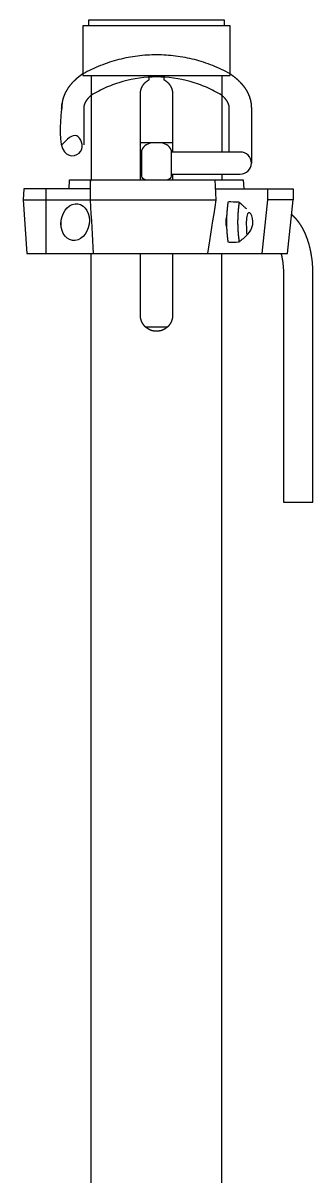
# Model space of a CAD drawing. Header units: millimetres. Extents: x 1924 to 471109, y -30014 to 109986.
# Drawn here: x 442972 to 443130, y 29966 to 30592 of the extents above; entities that cross this region are included whole.
import ezdxf

# ---------------------------------------------------------------- set-up
doc = ezdxf.new("R2010")
doc.units = ezdxf.units.MM
doc.header["$LTSCALE"] = 100
doc.linetypes.add('104', pattern=[4, 2, -2])
doc.layers.add('PERI_HIDDEN', color=30, linetype='104', plot=False)

msp = doc.modelspace()

# ---------------------------------------------------------------- linework, layer by layer
at = {"color": 0, "linetype": 'ByBlock'}
for p, q in [((443009.37, 30563.612), (443009.37, 30507.112)), ((443080.46, 30563.612), (443080.46, 30522.112)), ((443053.665, 30527.112), (443036.165, 30527.112)), ((443053.665, 30510.112), (443053.665, 30507.112)), ((443080.46, 30510.112), (443080.46, 30507.112)), ((443105.185, 30502.112), (443105.185, 30496.112)), ((443050.772, 30427.112), (443039.057, 30427.112))]:
    msp.add_line(p, q, dxfattribs=at)
for points in [[(443081.915, 30590.612), (443081.915, 30593.612), (443007.915, 30593.612), (443007.915, 30590.612)], [(443036.165, 30507.112), (443036.165, 30553.612), (443036.166, 30553.757), (443036.17, 30553.902), (443036.176, 30554.049), (443036.185, 30554.196), (443036.197, 30554.343), (443036.21, 30554.491), (443036.227, 30554.639), (443036.246, 30554.788), (443036.268, 30554.936), (443036.292, 30555.085), (443036.319, 30555.233), (443036.348, 30555.382), (443036.38, 30555.53), (443036.414, 30555.678), (443036.451, 30555.825), (443036.491, 30555.972), (443036.533, 30556.119), (443036.578, 30556.265), (443036.625, 30556.41), (443036.675, 30556.555), (443036.727, 30556.698), (443036.782, 30556.841), (443036.84, 30556.982), (443036.9, 30557.123), (443036.963, 30557.262), (443037.028, 30557.4), (443037.096, 30557.537), (443037.166, 30557.673), (443037.238, 30557.807), (443037.312, 30557.94), (443037.388, 30558.071), (443037.467, 30558.2), (443037.548, 30558.328), (443037.63, 30558.455), (443037.715, 30558.579), (443037.801, 30558.702), (443037.889, 30558.823), (443037.979, 30558.943), (443038.07, 30559.06), (443038.163, 30559.175), (443038.257, 30559.288), (443038.353, 30559.399), (443038.451, 30559.508), (443038.549, 30559.615), (443038.649, 30559.72), (443038.751, 30559.822), (443038.854, 30559.922), (443038.959, 30560.022), (443039.067, 30560.12), (443039.177, 30560.217), (443039.289, 30560.312), (443039.403, 30560.406), (443039.519, 30560.499), (443039.637, 30560.59), (443039.757, 30560.679), (443039.879, 30560.766), (443040.003, 30560.852), (443040.128, 30560.935), (443040.255, 30561.017), (443040.384, 30561.097), (443040.514, 30561.174), (443040.646, 30561.25), (443040.78, 30561.323), (443040.915, 30561.394), (443040.915, 30563.612)], [(443048.915, 30563.612), (443048.915, 30561.394), (443049.05, 30561.323), (443049.183, 30561.25), (443049.315, 30561.174), (443049.446, 30561.097), (443049.574, 30561.017), (443049.701, 30560.935), (443049.827, 30560.852), (443049.951, 30560.766), (443050.072, 30560.679), (443050.192, 30560.59), (443050.31, 30560.499), (443050.427, 30560.406), (443050.541, 30560.312), (443050.653, 30560.217), (443050.762, 30560.12), (443050.87, 30560.022), (443050.976, 30559.922), (443051.079, 30559.822), (443051.18, 30559.72), (443051.28, 30559.615), (443051.379, 30559.508), (443051.476, 30559.399), (443051.572, 30559.288), (443051.667, 30559.175), (443051.76, 30559.06), (443051.851, 30558.943), (443051.941, 30558.823), (443052.029, 30558.702), (443052.115, 30558.579), (443052.199, 30558.455), (443052.282, 30558.328), (443052.362, 30558.2), (443052.441, 30558.071), (443052.518, 30557.94), (443052.592, 30557.807), (443052.664, 30557.673), (443052.734, 30557.537), (443052.801, 30557.4), (443052.867, 30557.262), (443052.929, 30557.123), (443052.989, 30556.982), (443053.047, 30556.841), (443053.102, 30556.698), (443053.155, 30556.555), (443053.204, 30556.41), (443053.252, 30556.265), (443053.296, 30556.119), (443053.339, 30555.972), (443053.378, 30555.825), (443053.415, 30555.678), (443053.45, 30555.53), (443053.481, 30555.382), (443053.511, 30555.233), (443053.538, 30555.085), (443053.562, 30554.936), (443053.583, 30554.788), (443053.602, 30554.639), (443053.619, 30554.491), (443053.633, 30554.343), (443053.644, 30554.196), (443053.653, 30554.049), (443053.66, 30553.902), (443053.663, 30553.757), (443053.665, 30553.612), (443053.665, 30522.112)], [(443084.994, 30564.517), (443084.994, 30564.517), (443085.072, 30564.464), (443085.151, 30564.41), (443085.229, 30564.356), (443085.307, 30564.302), (443085.385, 30564.247), (443085.462, 30564.193), (443085.54, 30564.138), (443085.617, 30564.083), (443085.694, 30564.028), (443085.771, 30563.973), (443085.847, 30563.918), (443085.923, 30563.863), (443086, 30563.807), (443086.076, 30563.752), (443086.151, 30563.696), (443086.227, 30563.64), (443086.302, 30563.584), (443086.377, 30563.528), (443086.452, 30563.472), (443086.527, 30563.415), (443086.601, 30563.359), (443086.675, 30563.302), (443086.749, 30563.245), (443086.823, 30563.188), (443086.897, 30563.131), (443086.97, 30563.073), (443087.043, 30563.016), (443087.116, 30562.958), (443087.189, 30562.901), (443087.261, 30562.843), (443087.334, 30562.785), (443087.406, 30562.726), (443087.478, 30562.668), (443087.549, 30562.61), (443087.621, 30562.551), (443087.692, 30562.492), (443087.763, 30562.433), (443087.833, 30562.374), (443087.904, 30562.315), (443087.974, 30562.256), (443088.044, 30562.196), (443088.114, 30562.137), (443088.184, 30562.077), (443088.253, 30562.017), (443088.322, 30561.957), (443088.391, 30561.896), (443088.46, 30561.836), (443088.528, 30561.776), (443088.597, 30561.715), (443088.665, 30561.654), (443088.732, 30561.593), (443088.8, 30561.532), (443088.867, 30561.471), (443088.934, 30561.409), (443089.001, 30561.347), (443089.068, 30561.286), (443089.134, 30561.224), (443089.201, 30561.162), (443089.267, 30561.1), (443089.332, 30561.037), (443089.398, 30560.975), (443089.463, 30560.912), (443089.528, 30560.849), (443089.593, 30560.786), (443089.658, 30560.723), (443089.722, 30560.66), (443089.786, 30560.596), (443089.85, 30560.533), (443089.914, 30560.469), (443089.977, 30560.405), (443090.04, 30560.341), (443090.103, 30560.277), (443090.166, 30560.212), (443090.228, 30560.148), (443090.29, 30560.083), (443090.352, 30560.018), (443090.414, 30559.953), (443090.475, 30559.888), (443090.536, 30559.823), (443090.597, 30559.757), (443090.658, 30559.692), (443090.718, 30559.626), (443090.778, 30559.56), (443090.838, 30559.494), (443090.898, 30559.428), (443090.957, 30559.362), (443091.016, 30559.295), (443091.075, 30559.228), (443091.133, 30559.162), (443091.192, 30559.095), (443091.25, 30559.027), (443091.308, 30558.96), (443091.365, 30558.893), (443091.422, 30558.825), (443091.479, 30558.757), (443091.536, 30558.689), (443091.593, 30558.621), (443091.649, 30558.553), (443091.705, 30558.485), (443091.76, 30558.416), (443091.816, 30558.348), (443091.871, 30558.279), (443091.926, 30558.21), (443091.98, 30558.141), (443092.034, 30558.071), (443092.088, 30558.002), (443092.142, 30557.932), (443092.196, 30557.863), (443092.249, 30557.793), (443092.302, 30557.723), (443092.354, 30557.652), (443092.406, 30557.582), (443092.459, 30557.511), (443092.51, 30557.441), (443092.562, 30557.37), (443092.613, 30557.299), (443092.664, 30557.228), (443092.714, 30557.156), (443092.765, 30557.085), (443092.815, 30557.013), (443092.864, 30556.941), (443092.914, 30556.87), (443092.963, 30556.797), (443093.012, 30556.725), (443093.06, 30556.653), (443093.109, 30556.58), (443093.157, 30556.508), (443093.204, 30556.435), (443093.252, 30556.362), (443093.299, 30556.288), (443093.345, 30556.215), (443093.392, 30556.142), (443093.438, 30556.068), (443093.484, 30555.994), (443093.529, 30555.92), (443093.575, 30555.846), (443093.62, 30555.772), (443093.664, 30555.697), (443093.708, 30555.623), (443093.752, 30555.548), (443093.796, 30555.473), (443093.84, 30555.398), (443093.883, 30555.323), (443093.925, 30555.248), (443093.968, 30555.172), (443094.01, 30555.096), (443094.052, 30555.02), (443094.093, 30554.944), (443094.134, 30554.868), (443094.175, 30554.792), (443094.216, 30554.716), (443094.256, 30554.639), (443094.296, 30554.562), (443094.335, 30554.485), (443094.375, 30554.408), (443094.414, 30554.331), (443094.452, 30554.253), (443094.491, 30554.176), (443094.528, 30554.098), (443094.566, 30554.02), (443094.603, 30553.942), (443094.64, 30553.864), (443094.677, 30553.786), (443094.713, 30553.707), (443094.749, 30553.628), (443094.784, 30553.55), (443094.819, 30553.471), (443094.854, 30553.392), (443094.889, 30553.312), (443094.923, 30553.233), (443094.956, 30553.153), (443094.99, 30553.074), (443095.023, 30552.994), (443095.055, 30552.914), (443095.088, 30552.834), (443095.12, 30552.753), (443095.151, 30552.673), (443095.182, 30552.592), (443095.213, 30552.512), (443095.244, 30552.431), (443095.274, 30552.35), (443095.303, 30552.269), (443095.333, 30552.188), (443095.362, 30552.106), (443095.39, 30552.025), (443095.419, 30551.943), (443095.447, 30551.862), (443095.474, 30551.78), (443095.501, 30551.698), (443095.528, 30551.616), (443095.554, 30551.534), (443095.58, 30551.452), (443095.606, 30551.369), (443095.631, 30551.287), (443095.656, 30551.204), (443095.681, 30551.122), (443095.705, 30551.039), (443095.728, 30550.956), (443095.752, 30550.873), (443095.775, 30550.79), (443095.797, 30550.707), (443095.819, 30550.623), (443095.841, 30550.54), (443095.863, 30550.457), (443095.884, 30550.373), (443095.904, 30550.289), (443095.925, 30550.206), (443095.944, 30550.122), (443095.964, 30550.038), (443095.983, 30549.954), (443096.002, 30549.87), (443096.02, 30549.786), (443096.038, 30549.701), (443096.055, 30549.617), (443096.072, 30549.533), (443096.089, 30549.448), (443096.105, 30549.364), (443096.121, 30549.279), (443096.136, 30549.194), (443096.151, 30549.109), (443096.166, 30549.025), (443096.18, 30548.94), (443096.194, 30548.855), (443096.208, 30548.77), (443096.221, 30548.685), (443096.233, 30548.6), (443096.245, 30548.514), (443096.257, 30548.429), (443096.268, 30548.344), (443096.279, 30548.258), (443096.29, 30548.173), (443096.3, 30548.088), (443096.31, 30548.002), (443096.319, 30547.916), (443096.328, 30547.831), (443096.336, 30547.745), (443096.344, 30547.66), (443096.352, 30547.574), (443096.359, 30547.488), (443096.366, 30547.402), (443096.372, 30547.316), (443096.378, 30547.231), (443096.383, 30547.145), (443096.388, 30547.059), (443096.393, 30546.973), (443096.397, 30546.887), (443096.401, 30546.801), (443096.404, 30546.715), (443096.407, 30546.629), (443096.409, 30546.542), (443096.411, 30546.456), (443096.413, 30546.37), (443096.414, 30546.284), (443096.415, 30546.198), (443096.415, 30546.112), (443096.415, 30516.112)], [(443009.37, 30552.891), (443009.299, 30552.829), (443009.23, 30552.768), (443009.161, 30552.706), (443009.093, 30552.644), (443009.025, 30552.583), (443008.958, 30552.521), (443008.892, 30552.46), (443008.827, 30552.398), (443008.762, 30552.337), (443008.698, 30552.276), (443008.635, 30552.214), (443008.572, 30552.153), (443008.51, 30552.092), (443008.449, 30552.031), (443008.388, 30551.97), (443008.328, 30551.909), (443008.269, 30551.848), (443008.21, 30551.787), (443008.153, 30551.726), (443008.096, 30551.666), (443008.039, 30551.605), (443007.984, 30551.545), (443007.929, 30551.485), (443007.874, 30551.425), (443007.821, 30551.365), (443007.768, 30551.305), (443007.716, 30551.246), (443007.664, 30551.186), (443007.614, 30551.127), (443007.563, 30551.067), (443007.514, 30551.008), (443007.465, 30550.949), (443007.417, 30550.89), (443007.37, 30550.832), (443007.323, 30550.773), (443007.277, 30550.714), (443007.232, 30550.656), (443007.187, 30550.598), (443007.143, 30550.54), (443007.099, 30550.482), (443007.057, 30550.425), (443007.014, 30550.367), (443006.973, 30550.31), (443006.932, 30550.252), (443006.892, 30550.195), (443006.852, 30550.139), (443006.813, 30550.082), (443006.775, 30550.025), (443006.737, 30549.969), (443006.7, 30549.913), (443006.663, 30549.857), (443006.628, 30549.801), (443006.592, 30549.745), (443006.558, 30549.69), (443006.524, 30549.634), (443006.49, 30549.579), (443006.457, 30549.524), (443006.425, 30549.469), (443006.393, 30549.415), (443006.362, 30549.36), (443006.331, 30549.306), (443006.302, 30549.252), (443006.272, 30549.198), (443006.243, 30549.145), (443006.215, 30549.091), (443006.187, 30549.038), (443006.16, 30548.985), (443006.134, 30548.932), (443006.108, 30548.88), (443006.082, 30548.827), (443006.057, 30548.775), (443006.033, 30548.723), (443006.009, 30548.671), (443005.986, 30548.62), (443005.963, 30548.568), (443005.941, 30548.517), (443005.919, 30548.466), (443005.898, 30548.416), (443005.878, 30548.365), (443005.858, 30548.315), (443005.838, 30548.265), (443005.819, 30548.215), (443005.8, 30548.166), (443005.782, 30548.116), (443005.765, 30548.067), (443005.748, 30548.019), (443005.731, 30547.97), (443005.715, 30547.922), (443005.7, 30547.873), (443005.684, 30547.826), (443005.67, 30547.778), (443005.656, 30547.73), (443005.642, 30547.683), (443005.628, 30547.636), (443005.615, 30547.589), (443005.603, 30547.542), (443005.591, 30547.496), (443005.579, 30547.449), (443005.568, 30547.403), (443005.557, 30547.357), (443005.547, 30547.311), (443005.537, 30547.265), (443005.528, 30547.22), (443005.518, 30547.174), (443005.51, 30547.129), (443005.501, 30547.084), (443005.493, 30547.039), (443005.486, 30546.994), (443005.479, 30546.949), (443005.472, 30546.904), (443005.466, 30546.859), (443005.46, 30546.815), (443005.454, 30546.77), (443005.449, 30546.726), (443005.444, 30546.682), (443005.44, 30546.638), (443005.436, 30546.594), (443005.432, 30546.55), (443005.426, 30546.462), (443005.421, 30546.374), (443005.417, 30546.286), (443005.415, 30546.199), (443005.415, 30546.112), (443005.415, 30526.112)], [(443084.415, 30522.112), (443084.415, 30546.112), (443084.414, 30546.199), (443084.412, 30546.287), (443084.409, 30546.375), (443084.404, 30546.463), (443084.398, 30546.551), (443084.391, 30546.64), (443084.382, 30546.73), (443084.377, 30546.774), (443084.371, 30546.819), (443084.365, 30546.864), (443084.359, 30546.909), (443084.353, 30546.954), (443084.346, 30547), (443084.338, 30547.045), (443084.331, 30547.091), (443084.322, 30547.136), (443084.314, 30547.182), (443084.305, 30547.228), (443084.295, 30547.274), (443084.286, 30547.32), (443084.275, 30547.366), (443084.265, 30547.413), (443084.254, 30547.459), (443084.242, 30547.506), (443084.23, 30547.553), (443084.218, 30547.6), (443084.205, 30547.647), (443084.191, 30547.694), (443084.178, 30547.742), (443084.163, 30547.789), (443084.149, 30547.837), (443084.133, 30547.885), (443084.118, 30547.933), (443084.102, 30547.981), (443084.085, 30548.03), (443084.068, 30548.078), (443084.05, 30548.127), (443084.032, 30548.176), (443084.014, 30548.225), (443083.995, 30548.274), (443083.975, 30548.324), (443083.955, 30548.373), (443083.934, 30548.423), (443083.913, 30548.473), (443083.892, 30548.523), (443083.869, 30548.574), (443083.847, 30548.625), (443083.824, 30548.675), (443083.8, 30548.726), (443083.776, 30548.778), (443083.751, 30548.829), (443083.725, 30548.881), (443083.699, 30548.933), (443083.673, 30548.985), (443083.646, 30549.037), (443083.618, 30549.09), (443083.59, 30549.143), (443083.561, 30549.196), (443083.532, 30549.249), (443083.502, 30549.302), (443083.472, 30549.356), (443083.441, 30549.41), (443083.409, 30549.464), (443083.377, 30549.519), (443083.344, 30549.574), (443083.311, 30549.629), (443083.276, 30549.684), (443083.242, 30549.739), (443083.207, 30549.795), (443083.171, 30549.851), (443083.134, 30549.907), (443083.097, 30549.963), (443083.059, 30550.02), (443083.02, 30550.077), (443082.981, 30550.134), (443082.942, 30550.191), (443082.901, 30550.248), (443082.86, 30550.305), (443082.818, 30550.363), (443082.776, 30550.421), (443082.733, 30550.479), (443082.689, 30550.537), (443082.645, 30550.595), (443082.6, 30550.653), (443082.554, 30550.712), (443082.508, 30550.77), (443082.461, 30550.829), (443082.413, 30550.888), (443082.365, 30550.947), (443082.316, 30551.007), (443082.266, 30551.066), (443082.216, 30551.126), (443082.165, 30551.185), (443082.113, 30551.245), (443082.061, 30551.305), (443082.008, 30551.365), (443081.954, 30551.425), (443081.9, 30551.485), (443081.845, 30551.545), (443081.789, 30551.606), (443081.733, 30551.666), (443081.676, 30551.727), (443081.618, 30551.787), (443081.559, 30551.848), (443081.5, 30551.909), (443081.44, 30551.97), (443081.38, 30552.031), (443081.319, 30552.092), (443081.257, 30552.153), (443081.194, 30552.214), (443081.131, 30552.276), (443081.067, 30552.337), (443081.002, 30552.398), (443080.937, 30552.46), (443080.871, 30552.521), (443080.804, 30552.583), (443080.737, 30552.644), (443080.669, 30552.706), (443080.6, 30552.768), (443080.53, 30552.829), (443080.46, 30552.891)], [(443008.879, 30507.112), (443008.874, 30506.114), (443008.868, 30505.115), (443008.862, 30504.115), (443008.857, 30503.114), (443008.851, 30502.112), (442972.862, 30502.112), (442972.446, 30496.112), (443077.384, 30496.112)], [(442997.403, 30502.112), (442997.665, 30507.112), (443092.015, 30507.112), (443092.277, 30502.112)], [(443008.992, 30507.112), (443008.98, 30504.922), (443008.968, 30502.728), (443008.956, 30500.528), (443008.944, 30498.322), (443008.933, 30496.112), (443009.135, 30492.299), (443009.337, 30488.542), (443009.541, 30484.838), (443009.745, 30481.188), (443009.95, 30477.591), (443010.155, 30474.046), (443010.361, 30470.553), (443010.569, 30467.112)], [(443072.724, 30467.112), (443073.278, 30470.542), (443073.84, 30474.025), (443074.41, 30477.563), (443074.988, 30481.156), (443075.574, 30484.807), (443076.168, 30488.515), (443076.772, 30492.283), (443077.384, 30496.112), (443076.861, 30507.112)], [(442985.083, 30467.112), (442984.946, 30496.112), (442985.027, 30502.112)], [(443077.099, 30502.112), (443119.185, 30502.112), (443119.185, 30496.112)], [(442972.446, 30496.112), (442974.532, 30467.112), (443116.101, 30467.112), (443119.185, 30496.112), (443105.185, 30496.112), (443102.101, 30467.112)], [(443112.524, 30467.112), (443112.564, 30466.959), (443112.603, 30466.805), (443112.642, 30466.65), (443112.68, 30466.494), (443112.718, 30466.338), (443112.755, 30466.181), (443112.792, 30466.023), (443112.828, 30465.864), (443112.864, 30465.704), (443112.899, 30465.543), (443112.934, 30465.382), (443112.968, 30465.22), (443113.001, 30465.057), (443113.034, 30464.894), (443113.098, 30464.565), (443113.159, 30464.233), (443113.219, 30463.899), (443113.276, 30463.562), (443113.33, 30463.223), (443113.382, 30462.881), (443113.431, 30462.538), (443113.478, 30462.192), (443113.522, 30461.844), (443113.564, 30461.495), (443113.603, 30461.144), (443113.64, 30460.791), (443113.673, 30460.437), (443113.705, 30460.081), (443113.733, 30459.724), (443113.759, 30459.366), (443113.782, 30459.007), (443113.803, 30458.647), (443113.821, 30458.287), (443113.836, 30457.925), (443113.848, 30457.563), (443113.858, 30457.201), (443113.865, 30456.838), (443113.869, 30456.475), (443113.87, 30456.112), (443113.87, 30332.112), (443129.87, 30332.112), (443129.87, 30456.112), (443129.87, 30456.406), (443129.868, 30456.701), (443129.864, 30456.995), (443129.86, 30457.289), (443129.854, 30457.584), (443129.846, 30457.878), (443129.837, 30458.172), (443129.827, 30458.466), (443129.816, 30458.76), (443129.803, 30459.053), (443129.789, 30459.347), (443129.773, 30459.64), (443129.756, 30459.933), (443129.738, 30460.226), (443129.718, 30460.518), (443129.697, 30460.811), (443129.675, 30461.103), (443129.651, 30461.394), (443129.626, 30461.686), (443129.6, 30461.977), (443129.572, 30462.268), (443129.543, 30462.558), (443129.512, 30462.848), (443129.481, 30463.138), (443129.447, 30463.427), (443129.413, 30463.715), (443129.377, 30464.004), (443129.34, 30464.291), (443129.301, 30464.579), (443129.261, 30464.866), (443129.22, 30465.152), (443129.177, 30465.437), (443129.134, 30465.723), (443129.088, 30466.007), (443129.042, 30466.291), (443128.994, 30466.574), (443128.944, 30466.857), (443128.894, 30467.139), (443128.842, 30467.421), (443128.788, 30467.701), (443128.733, 30467.981), (443128.677, 30468.261), (443128.62, 30468.539), (443128.561, 30468.817), (443128.501, 30469.094), (443128.44, 30469.371), (443128.377, 30469.646), (443128.313, 30469.921), (443128.247, 30470.195), (443128.18, 30470.469), (443128.112, 30470.741), (443128.042, 30471.012), (443127.971, 30471.283), (443127.899, 30471.553), (443127.825, 30471.822), (443127.75, 30472.09), (443127.674, 30472.357), (443127.596, 30472.623), (443127.517, 30472.888), (443127.436, 30473.152), (443127.354, 30473.416), (443127.271, 30473.678), (443127.186, 30473.939), (443127.1, 30474.199), (443127.056, 30474.329), (443127.013, 30474.458), (443126.968, 30474.588), (443126.924, 30474.717), (443126.879, 30474.845), (443126.833, 30474.974), (443126.788, 30475.102), (443126.742, 30475.23), (443126.696, 30475.357), (443126.649, 30475.485), (443126.602, 30475.612), (443126.554, 30475.738), (443126.507, 30475.865), (443126.459, 30475.991), (443126.41, 30476.117), (443126.362, 30476.243), (443126.313, 30476.368), (443126.263, 30476.493), (443126.213, 30476.618), (443126.163, 30476.743), (443126.113, 30476.867), (443126.062, 30476.991), (443126.011, 30477.114), (443125.959, 30477.238), (443125.907, 30477.361), (443125.855, 30477.484), (443125.802, 30477.606), (443125.749, 30477.728), (443125.696, 30477.85), (443125.642, 30477.972), (443125.588, 30478.093), (443125.533, 30478.214), (443125.479, 30478.335), (443125.423, 30478.455), (443125.368, 30478.575), (443125.312, 30478.695), (443125.255, 30478.814), (443125.199, 30478.933), (443125.142, 30479.052), (443125.084, 30479.17), (443125.026, 30479.289), (443124.968, 30479.406), (443124.909, 30479.524), (443124.85, 30479.641), (443124.791, 30479.758), (443124.731, 30479.874), (443124.671, 30479.991), (443124.61, 30480.107), (443124.549, 30480.222), (443124.488, 30480.337), (443124.426, 30480.452), (443124.364, 30480.567), (443124.302, 30480.681), (443124.239, 30480.795), (443124.175, 30480.908), (443124.112, 30481.021), (443124.047, 30481.134), (443123.983, 30481.247), (443123.918, 30481.359), (443123.853, 30481.471), (443123.787, 30481.582), (443123.721, 30481.693), (443123.654, 30481.804), (443123.587, 30481.914), (443123.52, 30482.024), (443123.452, 30482.134), (443123.384, 30482.243), (443123.315, 30482.352), (443123.246, 30482.461), (443123.176, 30482.569), (443123.106, 30482.677), (443123.036, 30482.784), (443122.965, 30482.892), (443122.894, 30482.998), (443122.823, 30483.105), (443122.75, 30483.211), (443122.678, 30483.316), (443122.605, 30483.422), (443122.532, 30483.526), (443122.458, 30483.631), (443122.384, 30483.735), (443122.309, 30483.839), (443122.234, 30483.942), (443122.158, 30484.045), (443122.082, 30484.148), (443122.006, 30484.25), (443121.929, 30484.352), (443121.851, 30484.453), (443121.774, 30484.554), (443121.695, 30484.655), (443121.616, 30484.755), (443121.537, 30484.855), (443121.457, 30484.954), (443121.377, 30485.053), (443121.296, 30485.152), (443121.215, 30485.25), (443121.133, 30485.347), (443121.051, 30485.445), (443120.968, 30485.541), (443120.885, 30485.638), (443120.801, 30485.733), (443120.717, 30485.829), (443120.632, 30485.924), (443120.546, 30486.018), (443120.461, 30486.112), (443120.374, 30486.206), (443120.287, 30486.299), (443120.2, 30486.391), (443120.112, 30486.483), (443120.024, 30486.575), (443119.935, 30486.666), (443119.845, 30486.757), (443119.755, 30486.847), (443119.664, 30486.937), (443119.573, 30487.026), (443119.481, 30487.114), (443119.389, 30487.202), (443119.296, 30487.29), (443119.203, 30487.377), (443119.109, 30487.464), (443119.014, 30487.55), (443118.919, 30487.635), (443118.824, 30487.72), (443118.727, 30487.805), (443118.631, 30487.888), (443118.533, 30487.972), (443118.435, 30488.055), (443118.337, 30488.137)], [(443009.415, 28649.112), (443009.415, 30343.362), (443009.37, 30358.362), (443009.37, 30467.112)], [(443053.665, 30467.112), (443053.665, 30433.612), (443053.664, 30433.508), (443053.662, 30433.404), (443053.659, 30433.3), (443053.654, 30433.195), (443053.649, 30433.09), (443053.641, 30432.985), (443053.633, 30432.879), (443053.623, 30432.773), (443053.612, 30432.668), (443053.6, 30432.562), (443053.586, 30432.455), (443053.571, 30432.349), (443053.555, 30432.243), (443053.537, 30432.137), (443053.518, 30432.031), (443053.498, 30431.924), (443053.477, 30431.818), (443053.454, 30431.712), (443053.43, 30431.607), (443053.404, 30431.501), (443053.377, 30431.395), (443053.349, 30431.29), (443053.32, 30431.185), (443053.289, 30431.08), (443053.257, 30430.976), (443053.224, 30430.872), (443053.189, 30430.768), (443053.153, 30430.665), (443053.116, 30430.562), (443053.077, 30430.46), (443053.037, 30430.358), (443052.996, 30430.257), (443052.954, 30430.156), (443052.91, 30430.056), (443052.865, 30429.957), (443052.818, 30429.858), (443052.771, 30429.76), (443052.722, 30429.662), (443052.672, 30429.565), (443052.621, 30429.469), (443052.568, 30429.374), (443052.515, 30429.279), (443052.46, 30429.185), (443052.405, 30429.092), (443052.348, 30428.999), (443052.29, 30428.908), (443052.232, 30428.817), (443052.172, 30428.727), (443052.111, 30428.638), (443052.05, 30428.55), (443051.987, 30428.463), (443051.924, 30428.377), (443051.86, 30428.292), (443051.795, 30428.208), (443051.729, 30428.125), (443051.662, 30428.043), (443051.594, 30427.961), (443051.526, 30427.881), (443051.457, 30427.802), (443051.388, 30427.725), (443051.317, 30427.648), (443051.246, 30427.572), (443051.175, 30427.498), (443051.102, 30427.425), (443051.029, 30427.352), (443050.955, 30427.281), (443050.879, 30427.21), (443050.802, 30427.139), (443050.725, 30427.07), (443050.646, 30427.001), (443050.566, 30426.932), (443050.485, 30426.865), (443050.402, 30426.798), (443050.319, 30426.732), (443050.235, 30426.667), (443050.15, 30426.603), (443050.064, 30426.54), (443049.977, 30426.477), (443049.889, 30426.416), (443049.8, 30426.355), (443049.71, 30426.295), (443049.619, 30426.237), (443049.528, 30426.179), (443049.435, 30426.122), (443049.342, 30426.067), (443049.248, 30426.012), (443049.153, 30425.958), (443049.058, 30425.906), (443048.962, 30425.855), (443048.865, 30425.805), (443048.767, 30425.756), (443048.669, 30425.708), (443048.57, 30425.662), (443048.471, 30425.617), (443048.37, 30425.573), (443048.27, 30425.53), (443048.168, 30425.489), (443048.067, 30425.449), (443047.964, 30425.411), (443047.862, 30425.373), (443047.758, 30425.337), (443047.655, 30425.303), (443047.551, 30425.269), (443047.446, 30425.237), (443047.341, 30425.206), (443047.236, 30425.177), (443047.131, 30425.149), (443047.026, 30425.122), (443046.92, 30425.097), (443046.814, 30425.073), (443046.708, 30425.05), (443046.602, 30425.028), (443046.496, 30425.008), (443046.39, 30424.989), (443046.283, 30424.972), (443046.177, 30424.955), (443046.071, 30424.94), (443045.965, 30424.927), (443045.859, 30424.914), (443045.753, 30424.903), (443045.647, 30424.893), (443045.542, 30424.885), (443045.437, 30424.878), (443045.332, 30424.872), (443045.227, 30424.867), (443045.122, 30424.864), (443045.018, 30424.862), (443044.915, 30424.862), (443044.811, 30424.862), (443044.707, 30424.864), (443044.603, 30424.867), (443044.498, 30424.872), (443044.393, 30424.878), (443044.288, 30424.885), (443044.182, 30424.893), (443044.076, 30424.903), (443043.971, 30424.914), (443043.865, 30424.927), (443043.758, 30424.94), (443043.652, 30424.955), (443043.546, 30424.972), (443043.44, 30424.989), (443043.334, 30425.008), (443043.227, 30425.028), (443043.121, 30425.05), (443043.015, 30425.073), (443042.909, 30425.097), (443042.804, 30425.122), (443042.698, 30425.149), (443042.593, 30425.177), (443042.488, 30425.206), (443042.383, 30425.237), (443042.279, 30425.269), (443042.175, 30425.303), (443042.071, 30425.337), (443041.968, 30425.373), (443041.865, 30425.411), (443041.763, 30425.449), (443041.661, 30425.489), (443041.56, 30425.53), (443041.459, 30425.573), (443041.359, 30425.617), (443041.259, 30425.662), (443041.161, 30425.708), (443041.062, 30425.756), (443040.965, 30425.805), (443040.868, 30425.855), (443040.772, 30425.906), (443040.676, 30425.958), (443040.581, 30426.012), (443040.487, 30426.067), (443040.394, 30426.122), (443040.302, 30426.179), (443040.21, 30426.237), (443040.12, 30426.295), (443040.03, 30426.355), (443039.941, 30426.416), (443039.853, 30426.477), (443039.766, 30426.54), (443039.68, 30426.603), (443039.595, 30426.667), (443039.51, 30426.732), (443039.427, 30426.798), (443039.345, 30426.865), (443039.264, 30426.932), (443039.184, 30427.001), (443039.105, 30427.07), (443039.027, 30427.139), (443038.95, 30427.21), (443038.875, 30427.281), (443038.8, 30427.352), (443038.727, 30427.425), (443038.655, 30427.498), (443038.583, 30427.572), (443038.512, 30427.648), (443038.442, 30427.725), (443038.372, 30427.802), (443038.303, 30427.881), (443038.235, 30427.961), (443038.168, 30428.043), (443038.101, 30428.125), (443038.035, 30428.208), (443037.97, 30428.292), (443037.906, 30428.377), (443037.842, 30428.463), (443037.78, 30428.55), (443037.718, 30428.638), (443037.658, 30428.727), (443037.598, 30428.817), (443037.539, 30428.908), (443037.482, 30428.999), (443037.425, 30429.092), (443037.369, 30429.185), (443037.315, 30429.279), (443037.261, 30429.374), (443037.209, 30429.469), (443037.158, 30429.565), (443037.108, 30429.662), (443037.059, 30429.76), (443037.011, 30429.858), (443036.965, 30429.957), (443036.92, 30430.056), (443036.876, 30430.156), (443036.833, 30430.257), (443036.792, 30430.358), (443036.752, 30430.46), (443036.714, 30430.562), (443036.676, 30430.665), (443036.64, 30430.768), (443036.606, 30430.872), (443036.572, 30430.976), (443036.54, 30431.08), (443036.51, 30431.185), (443036.48, 30431.29), (443036.452, 30431.395), (443036.425, 30431.501), (443036.4, 30431.607), (443036.376, 30431.712), (443036.353, 30431.818), (443036.331, 30431.924), (443036.311, 30432.031), (443036.292, 30432.137), (443036.275, 30432.243), (443036.258, 30432.349), (443036.243, 30432.455), (443036.23, 30432.562), (443036.217, 30432.668), (443036.206, 30432.773), (443036.197, 30432.879), (443036.188, 30432.985), (443036.181, 30433.09), (443036.175, 30433.195), (443036.171, 30433.3), (443036.167, 30433.404), (443036.165, 30433.508), (443036.165, 30433.612), (443036.165, 30467.112)], [(443080.415, 28649.112), (443080.415, 30343.362), (443080.46, 30358.362), (443080.46, 30467.112)]]:
    msp.add_lwpolyline(points, dxfattribs=at)
msp.add_lwpolyline([(443084.915, 30563.612), (443084.915, 30590.612), (443004.915, 30590.612), (443004.915, 30563.612)], close=True, dxfattribs=at)
for points in [[(443038.915, 30507.112, -0.4142136), (443036.915, 30509.112), (443036.915, 30523.112)], [(443052.915, 30523.112), (443052.915, 30509.112, -0.4142136), (443050.915, 30507.112)], [(443052.915, 30510.112), (443090.415, 30510.112, 1), (443090.415, 30522.112), (443052.915, 30522.112)]]:
    msp.add_lwpolyline(points, format="xyb", dxfattribs=at)
for centre, start, end in [((443042.915, 30520.612), 90, 157.380135), ((443046.915, 30520.612), 22.619865, 90)]:
    msp.add_arc(centre, 6.5, start, end, dxfattribs=at)
msp.add_ellipse((443000.725, 30484.112), major_axis=(-1.499, -9.935), ratio=0.7616466, dxfattribs=at)
for centre, major_axis, ratio, start_param, end_param in [((443089.876, 30484.112), (0, 8.5), 0.8660254, 1.2134435, 1.9281492), ((442987.9, 30484.112), (1.456, -9.972), 0.5097485, 1.2115988, 1.5187321)]:
    msp.add_ellipse(centre, major_axis=major_axis, ratio=ratio, start_param=start_param, end_param=end_param, dxfattribs=at)
for points, weights, knots in [([(443004.915, 30564.558), (443004.875, 30564.538), (443004.836, 30564.517), (443004.797, 30564.491), (443004.757, 30564.464), (443004.718, 30564.437), (443004.679, 30564.41), (443004.64, 30564.383), (443004.601, 30564.356), (443004.562, 30564.329), (443004.523, 30564.302), (443004.484, 30564.274), (443004.445, 30564.247), (443004.406, 30564.22), (443004.367, 30564.193), (443004.329, 30564.165), (443004.29, 30564.138), (443004.251, 30564.111), (443004.213, 30564.083), (443004.174, 30564.056), (443004.136, 30564.028), (443004.097, 30564.001), (443004.059, 30563.973), (443004.021, 30563.946), (443003.982, 30563.918), (443003.944, 30563.891), (443003.906, 30563.863), (443003.868, 30563.835), (443003.83, 30563.807), (443003.792, 30563.78), (443003.754, 30563.752), (443003.716, 30563.724), (443003.678, 30563.696), (443003.641, 30563.668), (443003.603, 30563.64), (443003.565, 30563.612), (443003.527, 30563.584), (443003.49, 30563.556), (443003.452, 30563.528), (443003.415, 30563.5), (443003.378, 30563.472), (443003.34, 30563.443), (443003.303, 30563.415), (443003.266, 30563.387), (443003.228, 30563.359), (443003.191, 30563.33), (443003.154, 30563.302), (443003.117, 30563.273), (443003.08, 30563.245), (443003.043, 30563.216), (443003.006, 30563.188), (443002.969, 30563.159), (443002.933, 30563.131), (443002.896, 30563.102), (443002.859, 30563.073), (443002.823, 30563.045), (443002.786, 30563.016), (443002.749, 30562.987), (443002.713, 30562.958), (443002.677, 30562.929), (443002.64, 30562.9), (443002.604, 30562.871), (443002.568, 30562.842), (443002.531, 30562.813), (443002.495, 30562.784), (443002.459, 30562.755), (443002.423, 30562.726), (443002.387, 30562.697), (443002.351, 30562.668), (443002.315, 30562.638), (443002.279, 30562.609), (443002.244, 30562.58), (443002.208, 30562.551), (443002.172, 30562.521), (443002.137, 30562.492), (443002.101, 30562.462), (443002.065, 30562.433), (443002.03, 30562.403), (443001.995, 30562.374), (443001.959, 30562.344), (443001.924, 30562.314), (443001.889, 30562.285), (443001.854, 30562.255), (443001.818, 30562.225), (443001.783, 30562.195), (443001.748, 30562.166), (443001.713, 30562.136), (443001.679, 30562.106), (443001.644, 30562.076), (443001.609, 30562.046), (443001.574, 30562.016), (443001.54, 30561.986), (443001.505, 30561.956), (443001.47, 30561.925), (443001.436, 30561.895), (443001.401, 30561.865), (443001.367, 30561.835), (443001.333, 30561.805), (443001.298, 30561.774), (443001.264, 30561.744), (443001.23, 30561.714), (443001.196, 30561.683), (443001.162, 30561.653), (443001.128, 30561.622), (443001.094, 30561.592), (443001.06, 30561.561), (443001.026, 30561.53), (443000.992, 30561.5), (443000.959, 30561.469), (443000.925, 30561.438), (443000.892, 30561.408), (443000.858, 30561.377), (443000.825, 30561.346), (443000.791, 30561.315), (443000.758, 30561.284), (443000.725, 30561.253), (443000.691, 30561.222), (443000.658, 30561.191), (443000.625, 30561.16), (443000.592, 30561.129), (443000.559, 30561.098), (443000.526, 30561.067), (443000.493, 30561.035), (443000.46, 30561.004), (443000.428, 30560.973), (443000.395, 30560.941), (443000.362, 30560.91), (443000.33, 30560.879), (443000.297, 30560.847), (443000.265, 30560.816), (443000.232, 30560.784), (443000.2, 30560.753), (443000.168, 30560.721), (443000.136, 30560.689), (443000.103, 30560.658), (443000.071, 30560.626), (443000.039, 30560.594), (443000.007, 30560.563), (442999.975, 30560.531), (442999.944, 30560.499), (442999.912, 30560.467), (442999.88, 30560.435), (442999.848, 30560.403), (442999.817, 30560.371), (442999.785, 30560.339), (442999.754, 30560.307), (442999.722, 30560.275), (442999.691, 30560.243), (442999.66, 30560.21), (442999.629, 30560.178), (442999.597, 30560.146), (442999.566, 30560.114), (442999.535, 30560.081), (442999.504, 30560.049), (442999.473, 30560.016), (442999.443, 30559.984), (442999.412, 30559.951), (442999.381, 30559.919), (442999.35, 30559.886), (442999.32, 30559.854), (442999.289, 30559.821), (442999.259, 30559.788), (442999.228, 30559.756), (442999.198, 30559.723), (442999.168, 30559.69), (442999.138, 30559.657), (442999.107, 30559.624), (442999.077, 30559.591), (442999.047, 30559.558), (442999.017, 30559.525), (442998.988, 30559.492), (442998.958, 30559.459), (442998.928, 30559.426), (442998.898, 30559.393), (442998.869, 30559.36), (442998.839, 30559.327), (442998.81, 30559.293), (442998.78, 30559.26), (442998.751, 30559.227), (442998.722, 30559.193), (442998.692, 30559.16), (442998.663, 30559.126), (442998.634, 30559.093), (442998.605, 30559.059), (442998.576, 30559.026), (442998.547, 30558.992), (442998.518, 30558.959), (442998.49, 30558.925), (442998.461, 30558.891), (442998.432, 30558.857), (442998.404, 30558.824), (442998.375, 30558.79), (442998.347, 30558.756), (442998.318, 30558.722), (442998.29, 30558.688), (442998.262, 30558.654), (442998.234, 30558.62), (442998.206, 30558.586), (442998.178, 30558.552), (442998.15, 30558.518), (442998.122, 30558.483), (442998.094, 30558.449), (442998.066, 30558.415), (442998.039, 30558.381), (442998.011, 30558.346), (442997.983, 30558.312), (442997.956, 30558.278), (442997.928, 30558.243), (442997.901, 30558.209), (442997.874, 30558.174), (442997.847, 30558.14), (442997.82, 30558.105), (442997.792, 30558.07), (442997.765, 30558.036), (442997.739, 30558.001), (442997.712, 30557.966), (442997.685, 30557.931), (442997.658, 30557.896), (442997.632, 30557.862), (442997.605, 30557.827), (442997.578, 30557.792), (442997.552, 30557.757), (442997.526, 30557.722), (442997.499, 30557.687), (442997.473, 30557.651), (442997.447, 30557.616), (442997.421, 30557.581), (442997.395, 30557.546), (442997.369, 30557.511), (442997.343, 30557.475), (442997.317, 30557.44), (442997.292, 30557.405), (442997.266, 30557.369), (442997.24, 30557.334), (442997.215, 30557.298), (442997.189, 30557.263), (442997.164, 30557.227), (442997.139, 30557.191), (442997.114, 30557.156), (442997.088, 30557.12), (442997.063, 30557.084), (442997.038, 30557.049), (442997.013, 30557.013), (442996.989, 30556.977), (442996.964, 30556.941), (442996.939, 30556.905), (442996.914, 30556.869), (442996.89, 30556.833), (442996.865, 30556.797), (442996.841, 30556.761), (442996.817, 30556.725), (442996.792, 30556.689), (442996.768, 30556.652), (442996.744, 30556.616), (442996.72, 30556.58), (442996.696, 30556.544), (442996.672, 30556.507), (442996.648, 30556.471), (442996.624, 30556.434), (442996.601, 30556.398), (442996.577, 30556.361), (442996.554, 30556.325), (442996.53, 30556.288), (442996.507, 30556.252), (442996.483, 30556.215), (442996.46, 30556.178), (442996.437, 30556.141), (442996.414, 30556.105), (442996.391, 30556.068), (442996.368, 30556.031), (442996.345, 30555.994), (442996.322, 30555.957), (442996.3, 30555.92), (442996.277, 30555.883), (442996.254, 30555.846), (442996.232, 30555.809), (442996.21, 30555.772), (442996.187, 30555.735), (442996.165, 30555.697), (442996.143, 30555.66), (442996.121, 30555.623), (442996.099, 30555.585), (442996.077, 30555.548), (442996.055, 30555.511), (442996.033, 30555.473), (442996.011, 30555.436), (442995.99, 30555.398), (442995.968, 30555.361), (442995.947, 30555.323), (442995.925, 30555.285), (442995.904, 30555.248), (442995.883, 30555.21), (442995.862, 30555.172), (442995.841, 30555.134), (442995.82, 30555.096), (442995.799, 30555.058), (442995.778, 30555.021), (442995.757, 30554.983), (442995.736, 30554.945), (442995.716, 30554.906), (442995.695, 30554.868), (442995.675, 30554.83), (442995.654, 30554.792), (442995.634, 30554.754), (442995.614, 30554.716), (442995.594, 30554.677), (442995.574, 30554.639), (442995.554, 30554.601), (442995.534, 30554.562), (442995.514, 30554.524), (442995.494, 30554.485), (442995.474, 30554.447), (442995.455, 30554.408), (442995.435, 30554.37), (442995.416, 30554.331), (442995.397, 30554.292), (442995.377, 30554.253), (442995.358, 30554.215), (442995.339, 30554.176), (442995.32, 30554.137), (442995.301, 30554.098), (442995.282, 30554.059), (442995.264, 30554.02), (442995.245, 30553.981), (442995.226, 30553.942), (442995.208, 30553.903), (442995.189, 30553.864), (442995.171, 30553.825), (442995.153, 30553.785), (442995.135, 30553.746), (442995.117, 30553.707), (442995.099, 30553.668), (442995.081, 30553.628), (442995.063, 30553.589), (442995.045, 30553.549), (442995.028, 30553.51), (442995.01, 30553.47), (442994.993, 30553.431), (442994.976, 30553.391), (442994.958, 30553.352), (442994.941, 30553.312), (442994.924, 30553.272), (442994.907, 30553.232), (442994.89, 30553.193), (442994.873, 30553.153), (442994.857, 30553.113), (442994.84, 30553.073), (442994.824, 30553.033), (442994.807, 30552.993), (442994.791, 30552.953), (442994.774, 30552.913), (442994.758, 30552.873), (442994.742, 30552.833), (442994.726, 30552.793), (442994.71, 30552.753), (442994.694, 30552.713), (442994.679, 30552.672), (442994.663, 30552.632), (442994.647, 30552.592), (442994.632, 30552.552), (442994.617, 30552.511), (442994.601, 30552.471), (442994.586, 30552.43), (442994.571, 30552.39), (442994.556, 30552.35), (442994.541, 30552.309), (442994.526, 30552.268), (442994.512, 30552.228), (442994.497, 30552.187), (442994.482, 30552.147), (442994.468, 30552.106), (442994.454, 30552.065), (442994.439, 30552.025), (442994.425, 30551.984), (442994.411, 30551.943), (442994.397, 30551.902), (442994.383, 30551.861), (442994.369, 30551.82), (442994.356, 30551.779), (442994.342, 30551.739), (442994.329, 30551.698), (442994.315, 30551.657), (442994.302, 30551.616), (442994.289, 30551.574), (442994.275, 30551.533), (442994.262, 30551.492), (442994.249, 30551.451), (442994.237, 30551.41), (442994.224, 30551.369), (442994.211, 30551.328), (442994.199, 30551.286), (442994.186, 30551.245), (442994.174, 30551.204), (442994.161, 30551.162), (442994.149, 30551.121), (442994.137, 30551.08), (442994.125, 30551.038), (442994.113, 30550.997), (442994.101, 30550.955), (442994.09, 30550.914), (442994.078, 30550.872), (442994.066, 30550.831), (442994.055, 30550.789), (442994.044, 30550.748), (442994.032, 30550.706), (442994.021, 30550.665), (442994.01, 30550.623), (442993.999, 30550.581), (442993.988, 30550.54), (442993.978, 30550.498), (442993.967, 30550.456), (442993.957, 30550.414), (442993.946, 30550.373), (442993.936, 30550.331), (442993.925, 30550.289), (442993.915, 30550.247), (442993.905, 30550.205), (442993.895, 30550.163), (442993.885, 30550.121), (442993.876, 30550.079), (442993.866, 30550.037), (442993.856, 30549.995), (442993.847, 30549.953), (442993.837, 30549.911), (442993.828, 30549.869), (442993.819, 30549.827), (442993.81, 30549.785), (442993.801, 30549.743), (442993.792, 30549.701), (442993.783, 30549.659), (442993.775, 30549.617), (442993.766, 30549.574), (442993.757, 30549.532), (442993.749, 30549.49), (442993.741, 30549.448), (442993.733, 30549.406), (442993.725, 30549.363), (442993.717, 30549.321), (442993.709, 30549.279), (442993.701, 30549.236), (442993.693, 30549.194), (442993.686, 30549.152), (442993.678, 30549.109), (442993.671, 30549.067), (442993.664, 30549.024), (442993.656, 30548.982), (442993.649, 30548.94), (442993.642, 30548.897), (442993.635, 30548.855), (442993.629, 30548.812), (442993.622, 30548.77), (442993.616, 30548.727), (442993.609, 30548.684), (442993.603, 30548.642), (442993.596, 30548.599), (442993.59, 30548.557), (442993.584, 30548.514), (442993.578, 30548.472), (442993.573, 30548.429), (442993.567, 30548.386), (442993.561, 30548.344), (442993.556, 30548.301), (442993.55, 30548.258), (442993.545, 30548.216), (442993.54, 30548.173), (442993.535, 30548.13), (442993.53, 30548.087), (442993.525, 30548.045), (442993.52, 30548.002), (442993.515, 30547.959), (442993.511, 30547.916), (442993.506, 30547.874), (442993.502, 30547.831), (442993.498, 30547.788), (442993.493, 30547.745), (442993.489, 30547.702), (442993.485, 30547.659), (442993.482, 30547.617), (442993.478, 30547.574), (442993.474, 30547.531), (442993.471, 30547.488), (442993.467, 30547.445), (442993.464, 30547.402), (442993.461, 30547.359), (442993.458, 30547.316), (442993.455, 30547.273), (442993.452, 30547.23), (442993.449, 30547.188), (442993.446, 30547.145), (442993.444, 30547.102), (442993.441, 30547.059), (442993.439, 30547.016), (442993.437, 30546.973), (442993.435, 30546.93), (442993.433, 30546.887), (442993.431, 30546.844), (442993.429, 30546.801), (442993.427, 30546.758), (442993.426, 30546.715), (442993.424, 30546.672), (442993.423, 30546.628), (442993.421, 30546.585), (442993.42, 30546.542), (442993.419, 30546.499), (442993.418, 30546.456), (442993.418, 30546.413), (442993.417, 30546.37), (442993.416, 30546.327), (442993.416, 30546.284), (442993.415, 30546.241), (442993.415, 30546.198), (442993.415, 30546.155), (442993.415, 30546.112), (442993.415, 30536.112), (442993.415, 30526.112), (442993.415, 30520.915), (442999.415, 30520.915), (443005.415, 30520.915), (443005.415, 30526.112), (443005.415, 30531.308), (442999.415, 30531.308), (442993.415, 30531.308), (442993.415, 30526.112)], [1, 1, 1, 1, 1, 1, 1, 1, 1, 1, 1, 1, 1, 1, 1, 1, 1, 1, 1, 1, 1, 1, 1, 1, 1, 1, 1, 1, 1, 1, 1, 1, 1, 1, 1, 1, 1, 1, 1, 1, 1, 1, 1, 1, 1, 1, 1, 1, 1, 1, 1, 1, 1, 1, 1, 1, 1, 1, 1, 1, 1, 1, 1, 1, 1, 1, 1, 1, 1, 1, 1, 1, 1, 1, 1, 1, 1, 1, 1, 1, 1, 1, 1, 1, 1, 1, 1, 1, 1, 1, 1, 1, 1, 1, 1, 1, 1, 1, 1, 1, 1, 1, 1, 1, 1, 1, 1, 1, 1, 1, 1, 1, 1, 1, 1, 1, 1, 1, 1, 1, 1, 1, 1, 1, 1, 1, 1, 1, 1, 1, 1, 1, 1, 1, 1, 1, 1, 1, 1, 1, 1, 1, 1, 1, 1, 1, 1, 1, 1, 1, 1, 1, 1, 1, 1, 1, 1, 1, 1, 1, 1, 1, 1, 1, 1, 1, 1, 1, 1, 1, 1, 1, 1, 1, 1, 1, 1, 1, 1, 1, 1, 1, 1, 1, 1, 1, 1, 1, 1, 1, 1, 1, 1, 1, 1, 1, 1, 1, 1, 1, 1, 1, 1, 1, 1, 1, 1, 1, 1, 1, 1, 1, 1, 1, 1, 1, 1, 1, 1, 1, 1, 1, 1, 1, 1, 1, 1, 1, 1, 1, 1, 1, 1, 1, 1, 1, 1, 1, 1, 1, 1, 1, 1, 1, 1, 1, 1, 1, 1, 1, 1, 1, 1, 1, 1, 1, 1, 1, 1, 1, 1, 1, 1, 1, 1, 1, 1, 1, 1, 1, 1, 1, 1, 1, 1, 1, 1, 1, 1, 1, 1, 1, 1, 1, 1, 1, 1, 1, 1, 1, 1, 1, 1, 1, 1, 1, 1, 1, 1, 1, 1, 1, 1, 1, 1, 1, 1, 1, 1, 1, 1, 1, 1, 1, 1, 1, 1, 1, 1, 1, 1, 1, 1, 1, 1, 1, 1, 1, 1, 1, 1, 1, 1, 1, 1, 1, 1, 1, 1, 1, 1, 1, 1, 1, 1, 1, 1, 1, 1, 1, 1, 1, 1, 1, 1, 1, 1, 1, 1, 1, 1, 1, 1, 1, 1, 1, 1, 1, 1, 1, 1, 1, 1, 1, 1, 1, 1, 1, 1, 1, 1, 1, 1, 1, 1, 1, 1, 1, 1, 1, 1, 1, 1, 1, 1, 1, 1, 1, 1, 1, 1, 1, 1, 1, 1, 1, 1, 1, 1, 1, 1, 1, 1, 1, 1, 1, 1, 1, 1, 1, 1, 1, 1, 1, 1, 1, 1, 1, 1, 1, 1, 1, 1, 1, 1, 1, 1, 1, 1, 1, 1, 1, 1, 1, 1, 1, 1, 1, 1, 1, 1, 1, 1, 1, 1, 1, 1, 1, 1, 1, 1, 1, 1, 1, 1, 1, 1, 1, 1, 1, 1, 1, 1, 1, 1, 1, 1, 1, 1, 1, 1, 1, 1, 1, 1, 1, 1, 1, 1, 1, 1, 1, 1, 1, 1, 1, 1, 1, 1, 1, 1, 1, 1, 1, 1, 1, 1, 1, 1, 1, 1, 1, 1, 1, 1, 0.707106781187, 1, 0.707106781187, 1, 0.707106781187, 1, 0.707106781187, 1], [0, 0, 0, 1, 1, 2, 2, 3, 3, 4, 4, 5, 5, 6, 6, 7, 7, 8, 8, 9, 9, 10, 10, 11, 11, 12, 12, 13, 13, 14, 14, 15, 15, 16, 16, 17, 17, 18, 18, 19, 19, 20, 20, 21, 21, 22, 22, 23, 23, 24, 24, 25, 25, 26, 26, 27, 27, 28, 28, 29, 29, 30, 30, 31, 31, 32, 32, 33, 33, 34, 34, 35, 35, 36, 36, 37, 37, 38, 38, 39, 39, 40, 40, 41, 41, 42, 42, 43, 43, 44, 44, 45, 45, 46, 46, 47, 47, 48, 48, 49, 49, 50, 50, 51, 51, 52, 52, 53, 53, 54, 54, 55, 55, 56, 56, 57, 57, 58, 58, 59, 59, 60, 60, 61, 61, 62, 62, 63, 63, 64, 64, 65, 65, 66, 66, 67, 67, 68, 68, 69, 69, 70, 70, 71, 71, 72, 72, 73, 73, 74, 74, 75, 75, 76, 76, 77, 77, 78, 78, 79, 79, 80, 80, 81, 81, 82, 82, 83, 83, 84, 84, 85, 85, 86, 86, 87, 87, 88, 88, 89, 89, 90, 90, 91, 91, 92, 92, 93, 93, 94, 94, 95, 95, 96, 96, 97, 97, 98, 98, 99, 99, 100, 100, 101, 101, 102, 102, 103, 103, 104, 104, 105, 105, 106, 106, 107, 107, 108, 108, 109, 109, 110, 110, 111, 111, 112, 112, 113, 113, 114, 114, 115, 115, 116, 116, 117, 117, 118, 118, 119, 119, 120, 120, 121, 121, 122, 122, 123, 123, 124, 124, 125, 125, 126, 126, 127, 127, 128, 128, 129, 129, 130, 130, 131, 131, 132, 132, 133, 133, 134, 134, 135, 135, 136, 136, 137, 137, 138, 138, 139, 139, 140, 140, 141, 141, 142, 142, 143, 143, 144, 144, 145, 145, 146, 146, 147, 147, 148, 148, 149, 149, 150, 150, 151, 151, 152, 152, 153, 153, 154, 154, 155, 155, 156, 156, 157, 157, 158, 158, 159, 159, 160, 160, 161, 161, 162, 162, 163, 163, 164, 164, 165, 165, 166, 166, 167, 167, 168, 168, 169, 169, 170, 170, 171, 171, 172, 172, 173, 173, 174, 174, 175, 175, 176, 176, 177, 177, 178, 178, 179, 179, 180, 180, 181, 181, 182, 182, 183, 183, 184, 184, 185, 185, 186, 186, 187, 187, 188, 188, 189, 189, 190, 190, 191, 191, 192, 192, 193, 193, 194, 194, 195, 195, 196, 196, 197, 197, 198, 198, 199, 199, 200, 200, 201, 201, 202, 202, 203, 203, 204, 204, 205, 205, 206, 206, 207, 207, 208, 208, 209, 209, 210, 210, 211, 211, 212, 212, 213, 213, 214, 214, 215, 215, 216, 216, 217, 217, 218, 218, 219, 219, 220, 220, 221, 221, 222, 222, 223, 223, 224, 224, 225, 225, 226, 226, 227, 227, 228, 228, 229, 229, 230, 230, 231, 231, 232, 232, 233, 233, 234, 234, 235, 235, 236, 236, 237, 237, 238, 238, 239, 239, 240, 240, 241, 241, 242, 242, 243, 243, 244, 244, 245, 245, 246, 246, 247, 247, 248, 248, 249, 249, 250, 250, 251, 251, 252, 252, 253, 253, 254, 254, 255, 255, 256, 256, 257, 257, 258.5707963, 258.5707963, 260.1415927, 260.1415927, 261.712389, 261.712389, 263.2831853, 263.2831853, 263.2831853]), ([(443089.782, 30494.852), (443086.751, 30495.992), (443083.72, 30494.852), (443083.686, 30494.625), (443083.653, 30494.399), (443083.621, 30494.172), (443083.589, 30493.945), (443083.558, 30493.716), (443083.527, 30493.488), (443083.498, 30493.259), (443083.469, 30493.029), (443083.441, 30492.799), (443083.413, 30492.569), (443083.387, 30492.338), (443083.36, 30492.107), (443083.335, 30491.876), (443083.311, 30491.644), (443083.287, 30491.412), (443083.264, 30491.18), (443083.242, 30490.948), (443083.22, 30490.716), (443083.2, 30490.484), (443083.18, 30490.251), (443083.161, 30490.019), (443083.142, 30489.787), (443083.125, 30489.555), (443083.108, 30489.323), (443083.092, 30489.091), (443083.076, 30488.859), (443083.062, 30488.628), (443083.047, 30488.397), (443083.034, 30488.166), (443083.022, 30487.936), (443083.01, 30487.706), (443082.999, 30487.476), (443082.989, 30487.248), (443082.979, 30487.019), (443082.97, 30486.791), (443082.962, 30486.563), (443082.955, 30486.337), (443082.947, 30486.11), (443082.942, 30485.885), (443082.936, 30485.66), (443082.932, 30485.437), (443082.928, 30485.213), (443082.925, 30484.992), (443082.922, 30484.77), (443082.921, 30484.55), (443082.919, 30484.33), (443082.919, 30484.112), (443082.919, 30483.893), (443082.921, 30483.673), (443082.922, 30483.453), (443082.925, 30483.232), (443082.928, 30483.01), (443082.932, 30482.786), (443082.936, 30482.563), (443082.942, 30482.338), (443082.947, 30482.113), (443082.955, 30481.886), (443082.962, 30481.66), (443082.97, 30481.432), (443082.979, 30481.205), (443082.989, 30480.976), (443082.999, 30480.747), (443083.01, 30480.517), (443083.022, 30480.287), (443083.034, 30480.057), (443083.047, 30479.826), (443083.062, 30479.595), (443083.076, 30479.364), (443083.092, 30479.132), (443083.108, 30478.9), (443083.125, 30478.668), (443083.142, 30478.436), (443083.161, 30478.204), (443083.18, 30477.972), (443083.2, 30477.739), (443083.22, 30477.507), (443083.242, 30477.275), (443083.264, 30477.043), (443083.287, 30476.811), (443083.311, 30476.579), (443083.335, 30476.348), (443083.36, 30476.116), (443083.387, 30475.885), (443083.413, 30475.654), (443083.441, 30475.424), (443083.469, 30475.194), (443083.498, 30474.965), (443083.527, 30474.735), (443083.558, 30474.507), (443083.589, 30474.278), (443083.621, 30474.051), (443083.653, 30473.824), (443083.686, 30473.598), (443083.72, 30473.372), (443086.751, 30472.231), (443089.782, 30473.372)], [1, 0.950785715177, 1, 1, 1, 1, 1, 1, 1, 1, 1, 1, 1, 1, 1, 1, 1, 1, 1, 1, 1, 1, 1, 1, 1, 1, 1, 1, 1, 1, 1, 1, 1, 1, 1, 1, 1, 1, 1, 1, 1, 1, 1, 1, 1, 1, 1, 1, 1, 1, 1, 1, 1, 1, 1, 1, 1, 1, 1, 1, 1, 1, 1, 1, 1, 1, 1, 1, 1, 1, 1, 1, 1, 1, 1, 1, 1, 1, 1, 1, 1, 1, 1, 1, 1, 1, 1, 1, 1, 1, 1, 1, 1, 1, 1, 1, 1, 0.950785715177, 1], [0, 0, 0, 0.6300688, 0.6300688, 1.6300688, 1.6300688, 2.6300688, 2.6300688, 3.6300688, 3.6300688, 4.6300688, 4.6300688, 5.6300688, 5.6300688, 6.6300688, 6.6300688, 7.6300688, 7.6300688, 8.6300688, 8.6300688, 9.6300688, 9.6300688, 10.6300688, 10.6300688, 11.6300688, 11.6300688, 12.6300688, 12.6300688, 13.6300688, 13.6300688, 14.6300688, 14.6300688, 15.6300688, 15.6300688, 16.6300688, 16.6300688, 17.6300688, 17.6300688, 18.6300688, 18.6300688, 19.6300688, 19.6300688, 20.6300688, 20.6300688, 21.6300688, 21.6300688, 22.6300688, 22.6300688, 23.6300688, 23.6300688, 24.6300688, 24.6300688, 25.6300688, 25.6300688, 26.6300688, 26.6300688, 27.6300688, 27.6300688, 28.6300688, 28.6300688, 29.6300688, 29.6300688, 30.6300688, 30.6300688, 31.6300688, 31.6300688, 32.6300688, 32.6300688, 33.6300688, 33.6300688, 34.6300688, 34.6300688, 35.6300688, 35.6300688, 36.6300688, 36.6300688, 37.6300688, 37.6300688, 38.6300688, 38.6300688, 39.6300688, 39.6300688, 40.6300688, 40.6300688, 41.6300688, 41.6300688, 42.6300688, 42.6300688, 43.6300688, 43.6300688, 44.6300688, 44.6300688, 45.6300688, 45.6300688, 46.6300688, 46.6300688, 47.6300688, 47.6300688, 48.2601377, 48.2601377, 48.2601377]), ([(443093.902, 30491.228), (443091.842, 30493.04), (443089.782, 30494.852), (443089.748, 30494.625), (443089.715, 30494.399), (443089.683, 30494.172), (443089.651, 30493.945), (443089.62, 30493.716), (443089.589, 30493.488), (443089.56, 30493.259), (443089.531, 30493.029), (443089.503, 30492.799), (443089.475, 30492.569), (443089.449, 30492.338), (443089.422, 30492.107), (443089.398, 30491.876), (443089.373, 30491.644), (443089.35, 30491.412), (443089.326, 30491.18), (443089.304, 30490.948), (443089.283, 30490.716), (443089.262, 30490.484), (443089.242, 30490.251), (443089.223, 30490.019), (443089.204, 30489.787), (443089.187, 30489.555), (443089.17, 30489.323), (443089.154, 30489.091), (443089.138, 30488.859), (443089.124, 30488.628), (443089.109, 30488.397), (443089.097, 30488.166), (443089.084, 30487.936), (443089.072, 30487.706), (443089.061, 30487.476), (443089.051, 30487.248), (443089.041, 30487.019), (443089.032, 30486.791), (443089.024, 30486.563), (443089.017, 30486.337), (443089.01, 30486.11), (443089.004, 30485.885), (443088.998, 30485.66), (443088.994, 30485.437), (443088.99, 30485.213), (443088.987, 30484.992), (443088.984, 30484.77), (443088.983, 30484.55), (443088.981, 30484.33), (443088.981, 30484.112), (443088.981, 30483.893), (443088.983, 30483.673), (443088.984, 30483.453), (443088.987, 30483.232), (443088.99, 30483.01), (443088.994, 30482.786), (443088.998, 30482.563), (443089.004, 30482.338), (443089.01, 30482.113), (443089.017, 30481.886), (443089.024, 30481.66), (443089.032, 30481.432), (443089.041, 30481.205), (443089.051, 30480.976), (443089.061, 30480.747), (443089.072, 30480.517), (443089.084, 30480.287), (443089.097, 30480.057), (443089.109, 30479.826), (443089.124, 30479.595), (443089.138, 30479.364), (443089.154, 30479.132), (443089.17, 30478.9), (443089.187, 30478.668), (443089.204, 30478.436), (443089.223, 30478.204), (443089.242, 30477.972), (443089.262, 30477.739), (443089.283, 30477.507), (443089.304, 30477.275), (443089.326, 30477.043), (443089.35, 30476.811), (443089.373, 30476.579), (443089.398, 30476.348), (443089.422, 30476.116), (443089.449, 30475.885), (443089.475, 30475.654), (443089.503, 30475.424), (443089.531, 30475.194), (443089.56, 30474.965), (443089.589, 30474.735), (443089.62, 30474.507), (443089.651, 30474.278), (443089.683, 30474.051), (443089.715, 30473.824), (443089.748, 30473.598), (443089.782, 30473.372), (443091.842, 30475.183), (443093.902, 30476.995), (443097.237, 30479.511), (443097.237, 30484.112), (443097.237, 30488.712), (443093.902, 30491.228), (443093.902, 30484.112), (443093.902, 30476.995)], [1, 1, 1, 1, 1, 1, 1, 1, 1, 1, 1, 1, 1, 1, 1, 1, 1, 1, 1, 1, 1, 1, 1, 1, 1, 1, 1, 1, 1, 1, 1, 1, 1, 1, 1, 1, 1, 1, 1, 1, 1, 1, 1, 1, 1, 1, 1, 1, 1, 1, 1, 1, 1, 1, 1, 1, 1, 1, 1, 1, 1, 1, 1, 1, 1, 1, 1, 1, 1, 1, 1, 1, 1, 1, 1, 1, 1, 1, 1, 1, 1, 1, 1, 1, 1, 1, 1, 1, 1, 1, 1, 1, 1, 1, 1, 1, 1, 1, 1, 0.87943909683, 1, 0.87943909683, 1, 1, 1], [0, 0, 0, 1, 1, 2, 2, 3, 3, 4, 4, 5, 5, 6, 6, 7, 7, 8, 8, 9, 9, 10, 10, 11, 11, 12, 12, 13, 13, 14, 14, 15, 15, 16, 16, 17, 17, 18, 18, 19, 19, 20, 20, 21, 21, 22, 22, 23, 23, 24, 24, 25, 25, 26, 26, 27, 27, 28, 28, 29, 29, 30, 30, 31, 31, 32, 32, 33, 33, 34, 34, 35, 35, 36, 36, 37, 37, 38, 38, 39, 39, 40, 40, 41, 41, 42, 42, 43, 43, 44, 44, 45, 45, 46, 46, 47, 47, 48, 48, 49, 49, 49.9922275, 49.9922275, 50.984455, 50.984455, 51.984455, 51.984455, 51.984455])]:
    msp.add_rational_spline(points, weights, degree=2, knots=knots, dxfattribs=at)
at = {"layer": 'PERI_HIDDEN'}
for centre, radius, start, end in [((443044.917, 30492.052), 82.809, 61.055726, 118.886163), ((443044.915, 30494.513), 68.348, 58.663681, 121.336319)]:
    msp.add_arc(centre, radius, start, end, dxfattribs=at)

doc.saveas('drawing.dxf')
